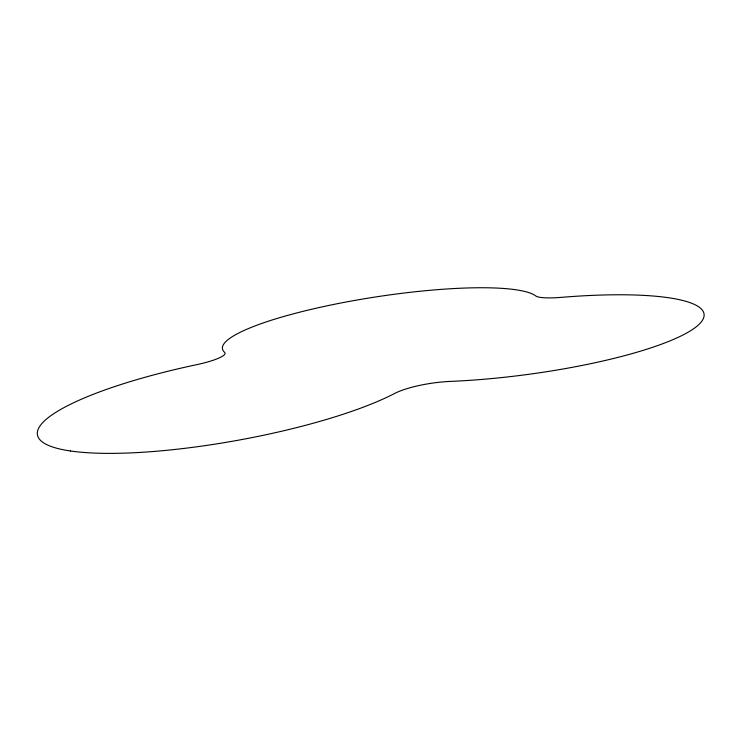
<?xml version="1.0" encoding="UTF-8"?>
<svg xmlns="http://www.w3.org/2000/svg" width="741" height="741" viewBox="0 0 741 741"><rect width="100%" height="100%" fill="white"/><g stroke="black" fill="none" stroke-linecap="round" stroke-linejoin="round"><path stroke-width="1.11" d="M70.376 450.973A196.263 41.061 -10.3 0 0 394.601 393.48A46.099 10.754 -8.4 0 1 450.593 381.393A183.796 36.559 -7.6 0 0 695.336 327.503A183.796 36.559 -7.6 0 0 561.15 297.373A34.345 5.826 -7.3 0 1 535.771 295.946A159.908 28.001 -8.7 0 0 352.494 300.827A159.908 28.001 -8.7 0 0 224.625 352.383A36.198 6.382 -10.3 0 1 196.384 364.729A196.263 41.061 -10.3 0 0 70.376 450.973"/></g></svg>
